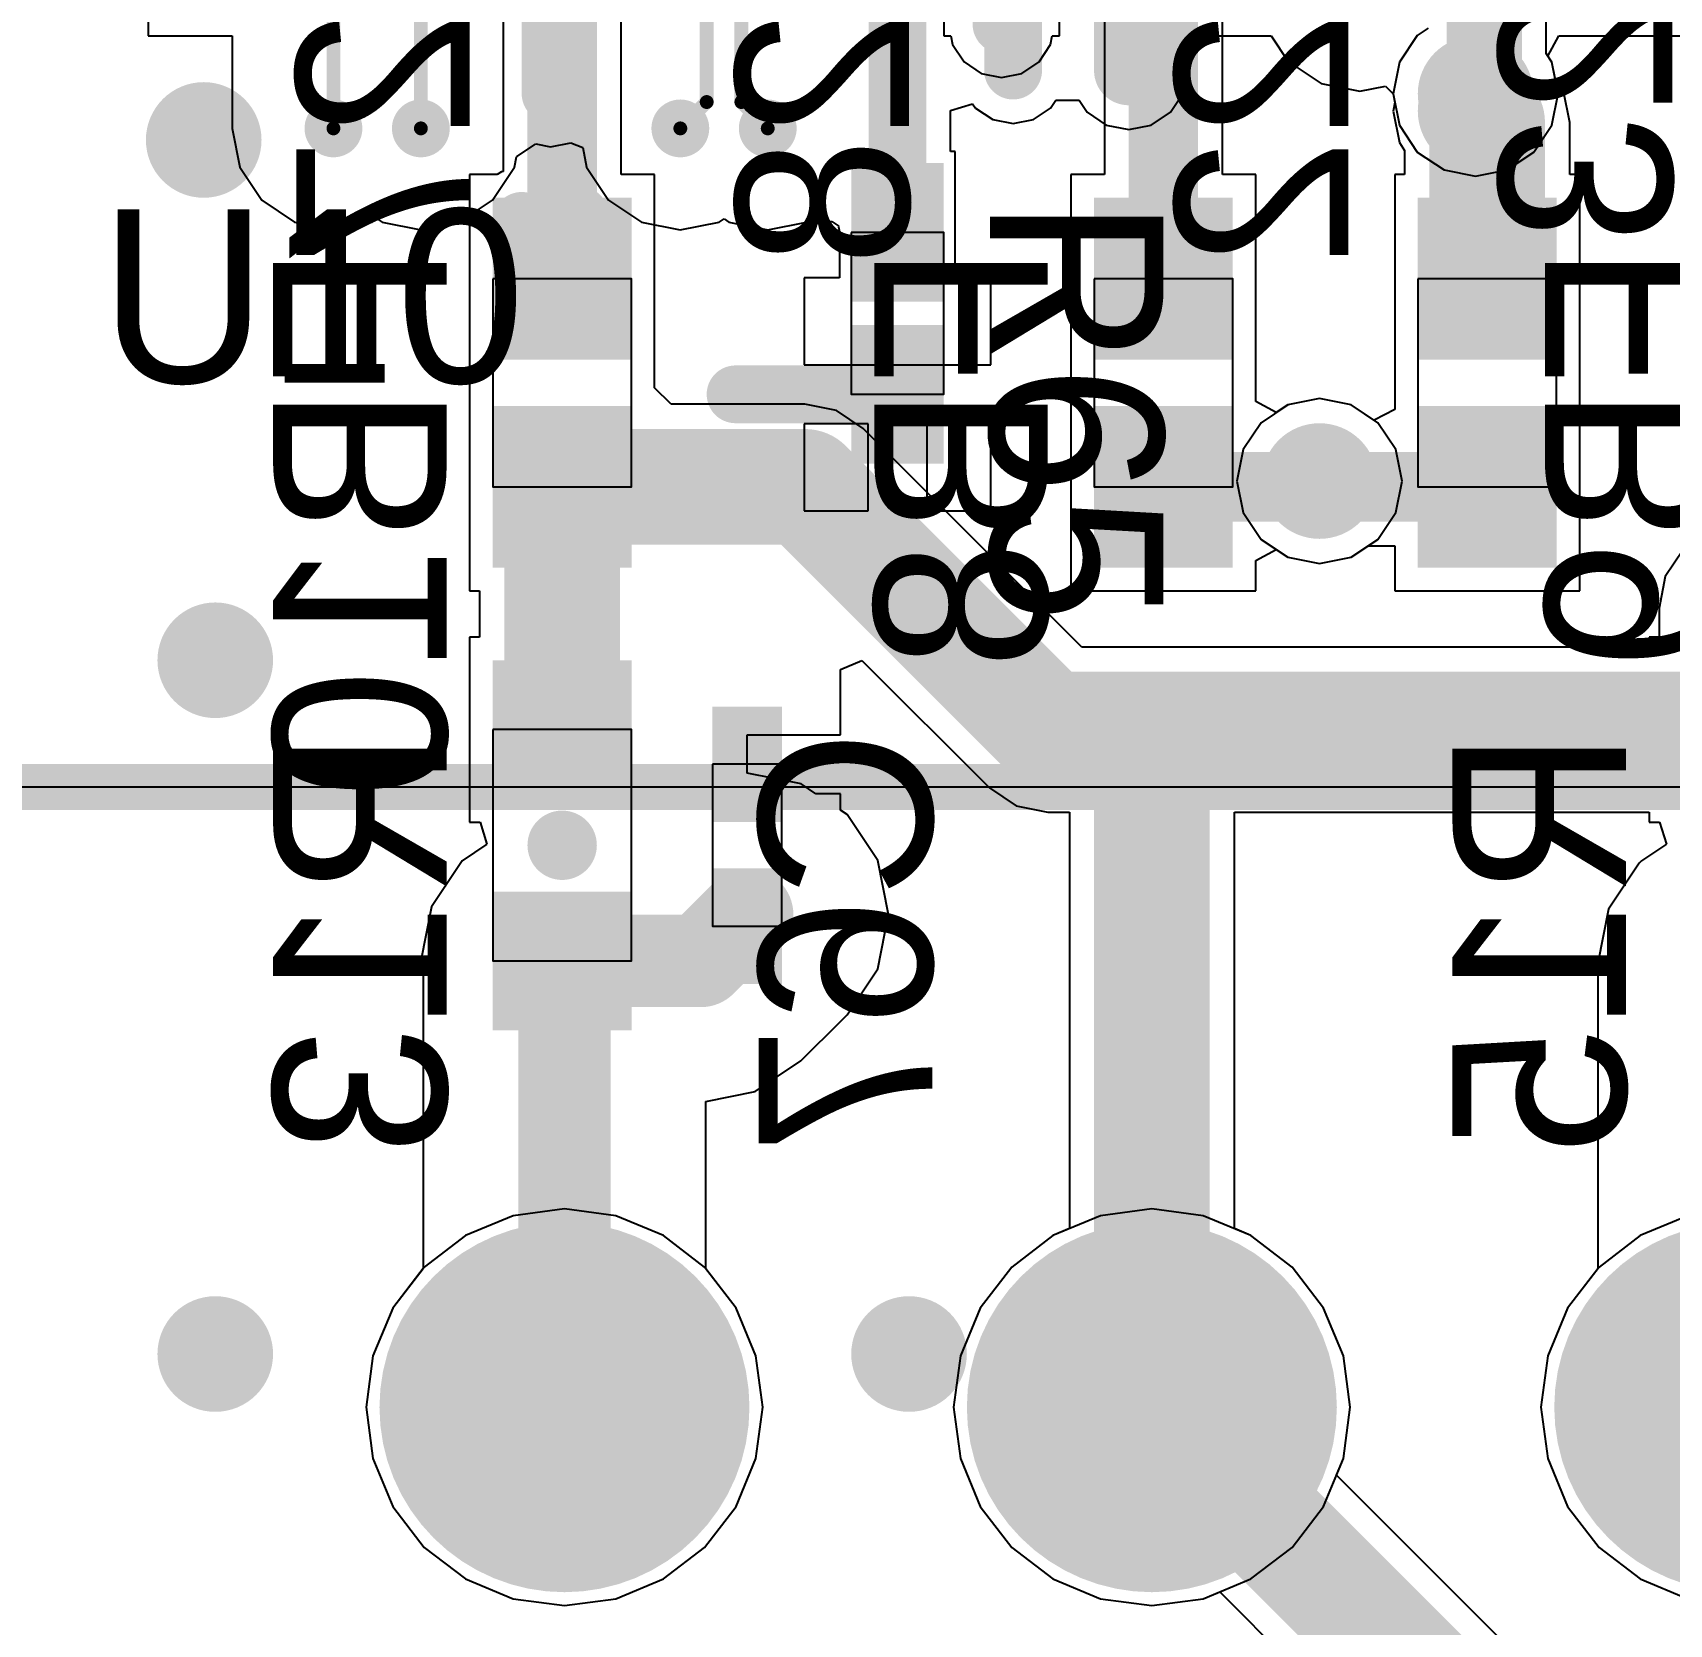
# Model space of a CAD drawing. Header units: millimetres. Extents: x 15 to 122, y 23 to 96.
# Drawn here: x 96.71 to 103.79, y 43.83 to 50.71 of the extents above; entities that cross this region are included whole.
import ezdxf

# ---------------------------------------------------------------- set-up
doc = ezdxf.new("R2010")
doc.units = ezdxf.units.MM
for name, color, linetype in [('Bottom Modules', 3, 'Continuous'), ('BottomLayer', 5, 'Continuous'), ('BottomOverlay', 54, 'Continuous'), ('BottomPaste', 16, 'Continuous'), ('TopLayer', 1, 'Continuous'), ('TopOverlay', 2, 'Continuous'), ('TopPaste', 8, 'Continuous'), ('TopSolder', 216, 'Continuous'), ('Upper Modules', 80, 'Continuous')]:
    doc.layers.add(name, color=color, linetype=linetype)
doc.styles.get("Standard").update_dxf_attribs({"font": 'ARExthalf2.shx', "width": 0.1})

msp = doc.modelspace()

# ---------------------------------------------------------------- linework, layer by layer
at = {"layer": 'Bottom Modules'}
for points in [[(98.69998801999999, 49.65002008), (98.69998801999999, 48.74999648), (99.29998682, 48.74999648), (99.29998682, 49.65002008)], [(101.30001838, 49.65000483999999), (101.30001838, 48.74998124), (101.90001718, 48.74998124), (101.90001718, 49.65000483999999)], [(102.69999526, 49.65000483999999), (102.69999526, 48.74998124), (103.29999406, 48.74998124), (103.29999406, 49.65000483999999)], [(98.70000071999999, 47.69999858), (98.70000071999999, 46.69999804), (99.29999952, 46.69999804), (99.29999952, 47.69999858)], [(99.6500039, 47.55000142), (99.6500039, 46.85000028), (99.95000329999999, 46.85000028), (99.95000329999999, 47.55000142)]]:
    msp.add_lwpolyline(points, close=True, dxfattribs=at)
at = {"layer": 'BottomLayer'}
for p, q in [((100.65000444, 51.24601384), (100.65000444, 50.69999004)), ((101.15000344, 50.69999004), (101.15000344, 51.24601384)), ((98.74510858, 51.04998934), (98.74510858, 50.11350912)), ((99.25490182, 50.10001918), (99.25490182, 51.04998934)), ((101.34510846, 51.04998934), (101.34510846, 50.10000394)), ((101.8549017, 50.10000394), (101.8549017, 51.04998934)), ((103.25490144, 50.62366557999999), (103.25490144, 51.04998934)), ((100.65000444, 50.69999004), (100.68054286, 50.69999004)), ((100.68054286, 50.69999004), (100.68806126, 50.66219737999999)), ((101.11194662, 50.66219737999999), (101.11946502, 50.69999004)), ((101.11946502, 50.69999004), (101.15000344, 50.69999004)), ((102.69766354, 50.702337), (102.62030784, 50.5865638)), ((102.7451082, 50.73403874), (102.69766354, 50.702337)), ((100.68806126, 50.66219737999999), (100.73778938, 50.58777284)), ((101.0622185, 50.58777284), (101.11194662, 50.66219737999999)), ((103.27969184, 50.5865638), (103.25490144, 50.62366557999999)), ((100.73778938, 50.58777284), (100.81221392, 50.53804471999999)), ((100.81221392, 50.53804471999999), (100.90000394, 50.52058221999999)), ((100.90000394, 50.52058221999999), (100.98779396, 50.53804471999999)), ((100.98779396, 50.53804471999999), (101.0622185, 50.58777284)), ((102.62030784, 50.5865638), (102.59314254, 50.4500007)), ((103.29390314, 50.51512375999999), (103.27969184, 50.5865638)), ((103.32968666, 50.46156786), (103.29390314, 50.51512375999999)), ((103.35685196, 50.32500476), (103.32968666, 50.46156786)), ((102.59314254, 50.4500007), (102.60060252, 50.41250014)), ((102.60060252, 50.41250014), (102.59314254, 50.37499957999999)), ((102.59314254, 50.37499957999999), (102.62030784, 50.23843648)), ((103.35685196, 50.10000394), (103.35685196, 50.32500476)), ((102.62030784, 50.23843648), (102.64313736, 50.2042684)), ((102.64313736, 50.2042684), (102.64313736, 50.10000394)), ((98.73721171999999, 50.1119394), (98.71937075999999, 50.10001918)), ((98.74510858, 50.11350912), (98.73721171999999, 50.1119394)), ((98.71937075999999, 50.10001918), (98.59998822, 50.10001918)), ((98.59998822, 50.10001918), (98.59998822, 49.9220744)), ((99.39998661999999, 50.10001918), (99.25490182, 50.10001918)), ((99.39998661999999, 49.27070918), (99.39998661999999, 50.10001918)), ((101.34510846, 50.10000394), (101.20001858, 50.10000394)), ((101.20001858, 50.10000394), (101.20001858, 49.27072188)), ((102.00001698, 50.10000394), (101.8549017, 50.10000394)), ((102.00001698, 49.27071934), (102.00001698, 50.10000394)), ((102.64313736, 50.10000394), (102.59999546, 50.10000394)), ((102.59999546, 50.10000394), (102.59999546, 49.27072188)), ((103.39999386, 50.10000394), (103.35685196, 50.10000394)), ((103.39999386, 49.27071934), (103.39999386, 50.10000394)), ((98.59998822, 49.9220744), (98.59559655999999, 49.89999672)), ((98.59559655999999, 49.89999672), (98.59998822, 49.87791903999999)), ((98.59998822, 49.87791903999999), (98.59998822, 49.27071171999999)), ((98.59998822, 49.27071171999999), (98.59998567999999, 49.27070918)), ((98.59998567999999, 49.27070918), (98.59998822, 49.27070664)), ((98.59998822, 49.27070664), (98.59998567999999, 49.20002098)), ((99.39998661999999, 49.27070664), (99.39998915999999, 49.27070918)), ((99.39998915999999, 49.27070918), (99.39998661999999, 49.27070918)), ((99.39998915999999, 49.20002098), (99.39998661999999, 49.27070664)), ((101.20001858, 49.27072188), (101.20001604, 49.27071934)), ((101.20001604, 49.27071934), (101.20001858, 49.2707168)), ((101.20001858, 49.2707168), (101.20001604, 49.20000573999999)), ((102.00001698, 49.2707168), (102.00001952, 49.27071934)), ((102.00001952, 49.27071934), (102.00001698, 49.27071934)), ((102.00001952, 49.20000573999999), (102.00001698, 49.2707168)), ((102.59999546, 49.27072188), (102.59999292, 49.27071934)), ((102.59999292, 49.27071934), (102.59999546, 49.2707168)), ((102.59999546, 49.2707168), (102.59999292, 49.20000573999999)), ((103.39999386, 49.2707168), (103.3999964, 49.27071934)), ((103.3999964, 49.27071934), (103.39999386, 49.27071934)), ((103.3999964, 49.20000573999999), (103.39999386, 49.2707168)), ((98.59998567999999, 49.20002098), (98.59998567999999, 49.20000828)), ((98.59998567999999, 49.20000828), (98.59998567999999, 49.19999558)), ((98.59998567999999, 49.19999558), (98.59998822, 49.12928452)), ((99.39998915999999, 49.20000828), (99.39998915999999, 49.20002098)), ((99.39998915999999, 49.19999558), (99.39998915999999, 49.20000828)), ((99.39998915999999, 49.17756738), (99.39998915999999, 49.19999558)), ((101.20001604, 49.20000573999999), (101.20001604, 49.19999304)), ((101.20001604, 49.19999304), (101.20001604, 49.19998034)), ((101.20001604, 49.19998034), (101.20001858, 49.12929467999999)), ((102.00001698, 49.12929467999999), (102.00001952, 49.19998034)), ((102.00001952, 49.19999304), (102.00001952, 49.20000573999999)), ((102.00001952, 49.19998034), (102.00001952, 49.19999304)), ((102.59999292, 49.20000573999999), (102.59999292, 49.19999304)), ((102.59999292, 49.19999304), (102.59999292, 49.19998034)), ((102.59999292, 49.19998034), (102.59999546, 49.12929467999999)), ((103.39999386, 49.12929467999999), (103.3999964, 49.19998034)), ((103.3999964, 49.19999304), (103.3999964, 49.20000573999999)), ((103.3999964, 49.19998034), (103.3999964, 49.19999304)), ((98.59998822, 49.12928452), (98.59998567999999, 49.12928197999999)), ((98.59998567999999, 49.12928197999999), (98.59998822, 49.12928197999999)), ((98.59998822, 49.12928197999999), (98.59998822, 48.29999738)), ((99.47070022, 49.10685377999999), (99.39998915999999, 49.17756738)), ((101.20001858, 49.12929467999999), (101.20001604, 49.12929214)), ((101.20001604, 49.12929214), (101.20001858, 49.12929214)), ((101.20001858, 49.12929214), (101.20001858, 48.29998214)), ((102.00001952, 49.12929214), (102.00001698, 49.12929467999999)), ((102.00001698, 49.1292896), (102.00001952, 49.12929214)), ((102.00001698, 49.11827362), (102.00001698, 49.1292896)), ((102.08821086, 49.07113122), (102.00001698, 49.11827362)), ((102.27499992, 49.13185754), (102.13843682, 49.10469224)), ((102.41156302, 49.10469224), (102.27499992, 49.13185754)), ((102.59999546, 49.12929467999999), (102.59999292, 49.12929214)), ((102.59999292, 49.12929214), (102.59999546, 49.12929214)), ((102.59999546, 49.12929214), (102.59999546, 49.08485738)), ((103.3999964, 49.12929214), (103.39999386, 49.12929467999999)), ((103.39999386, 49.1292896), (103.3999964, 49.12929214)), ((103.39999386, 48.29998214), (103.39999386, 49.1292896)), ((100.05000564, 49.10685377999999), (99.47070022, 49.10685377999999)), ((100.18656874, 49.07968847999999), (100.05000564, 49.10685377999999)), ((100.30234194, 49.00233278), (100.18656874, 49.07968847999999)), ((102.13843682, 49.10469224), (102.08821086, 49.07113122)), ((102.51180158, 49.03771498), (102.41156302, 49.10469224)), ((102.59999546, 49.08485738), (102.51180158, 49.03771498)), ((101.24781884, 48.05685588), (100.30234194, 49.00233278)), ((102.00001698, 48.43172686), (102.08821086, 48.47886672)), ((102.08821086, 48.47886672), (102.13843682, 48.44530824)), ((102.41156302, 48.44530824), (102.48606122, 48.49508462)), ((102.48606122, 48.49508462), (102.59999546, 48.49508462)), ((102.59999546, 48.49508462), (102.59999546, 48.29998214)), ((103.84766378, 48.47733763999999), (103.77030808, 48.36156444)), ((102.00001698, 48.29998214), (102.00001698, 48.43172686)), ((102.13843682, 48.44530824), (102.27499992, 48.41814294)), ((102.27499992, 48.41814294), (102.41156302, 48.44530824)), ((103.77030808, 48.36156444), (103.74314278, 48.22500134)), ((98.59998822, 48.29999738), (98.64314282, 48.29999738)), ((98.64314282, 48.29999738), (98.64314282, 48.22499118)), ((101.20001858, 48.29998214), (102.00001698, 48.29998214)), ((102.59999546, 48.29998214), (103.39999386, 48.29998214)), ((98.64314282, 48.22499118), (98.64314282, 48.09999778)), ((103.74314278, 48.22500134), (103.74314278, 48.09999778)), ((98.64314282, 48.09999778), (98.60000092, 48.09999778)), ((98.60000092, 48.09999778), (98.60000092, 47.29999938)), ((103.70000088, 48.05685588), (101.24781884, 48.05685588)), ((103.74314278, 48.09999778), (103.70000088, 48.09999778)), ((103.70000088, 48.09999778), (103.70000088, 48.05685588)), ((100.2040033, 47.96066862), (100.29639326, 47.99893626)), ((100.29639326, 47.99893626), (100.84766724, 47.44766228)), ((100.2040033, 47.67700142), (100.2040033, 47.96066862)), ((99.8000036, 47.51180489999999), (99.8000036, 47.67700142)), ((99.8000036, 47.67700142), (100.2040033, 47.67700142)), ((100.03413064, 47.465234), (99.8000036, 47.51180489999999)), ((100.097336, 47.42300142), (100.03413064, 47.465234)), ((100.2040033, 47.42300142), (100.097336, 47.42300142)), ((100.2040033, 47.35166805999999), (100.2040033, 47.42300142)), ((100.84766724, 47.44766228), (100.96344044, 47.37030658)), ((100.23257576, 47.33257488), (100.2040033, 47.35166805999999)), ((100.96344044, 47.37030658), (101.10000354, 47.34314128)), ((98.60000092, 47.29999938), (98.64574886, 47.29999938)), ((98.64574886, 47.29999938), (98.67477851999999, 47.20430488)), ((100.36518916, 47.13410944), (100.23257576, 47.33257488)), ((101.10000354, 47.34314128), (101.19315042, 47.34314128)), ((101.19315042, 47.34314128), (101.19315042, 45.54219492)), ((101.90686502, 45.54219238), (101.90686502, 47.34314128)), ((101.90686502, 47.34314128), (103.70000088, 47.34314128)), ((103.70000088, 47.34314128), (103.70000088, 47.29999938)), ((103.70000088, 47.29999938), (103.7457412, 47.29999938)), ((103.7457412, 47.29999938), (103.77477086, 47.20430488)), ((98.67477851999999, 47.20430488), (98.56742541999999, 47.13257274)), ((103.77477086, 47.20430488), (103.66742538, 47.13257781999999)), ((98.56742541999999, 47.13257274), (98.43481202, 46.9341073)), ((100.41175498, 46.90000018), (100.36518916, 47.13410944)), ((103.66742538, 47.13257781999999), (103.65743302, 47.12258292)), ((103.65743302, 47.12258292), (103.52481962, 46.92411748)), ((98.43481202, 46.9341073), (98.3882462, 46.69999804)), ((103.52481962, 46.92411748), (103.4782538, 46.69000822)), ((100.36518916, 46.66589346), (100.41175498, 46.90000018)), ((98.3882462, 46.69999804), (98.39825379999999, 46.64968572)), ((98.39825379999999, 46.64968572), (98.39825379999999, 45.36900756)), ((100.23257576, 46.46742548), (100.36518916, 46.66589346)), ((103.4782538, 46.69000822), (103.4782538, 45.36900756)), ((100.03257362, 46.26742334), (100.20757708, 46.4424268)), ((100.20757708, 46.4424268), (100.23257576, 46.46742548)), ((100.20757708, 46.4424268), (100.20757962, 46.44242426)), ((100.20757962, 46.44242426), (100.20757708, 46.4424268)), ((99.83410818, 46.13480994), (100.03257362, 46.26742334)), ((99.62176163999999, 46.09257228), (99.83410818, 46.13480994)), ((99.62176163999999, 45.36899486), (99.62176163999999, 46.09257228)), ((101.121337, 45.51244897999999), (100.94377576, 45.37620338)), ((101.19315042, 45.54219492), (101.121337, 45.51244897999999)), ((101.97866828, 45.51244897999999), (101.90686502, 45.54219238)), ((102.15622952, 45.37620338), (101.97866828, 45.51244897999999)), ((98.39825379999999, 45.36900756), (98.26753015999999, 45.19864468)), ((99.75247512, 45.19864468), (99.62176163999999, 45.36899486)), ((100.94377576, 45.37620338), (100.80753016, 45.19864468)), ((102.29247512, 45.19864468), (102.15622952, 45.37620338)), ((103.4782538, 45.36900756), (103.34753016, 45.19864468)), ((98.26753015999999, 45.19864468), (98.18188135999999, 44.9918709)), ((99.83812392, 44.9918709), (99.75247512, 45.19864468)), ((100.80753016, 45.19864468), (100.72188136, 44.9918709)), ((102.37812392, 44.9918709), (102.29247512, 45.19864468)), ((103.34753016, 45.19864468), (103.26188136, 44.9918709)), ((98.18188135999999, 44.9918709), (98.15266881999999, 44.7699765)), ((99.86733645999999, 44.7699765), (99.83812392, 44.9918709)), ((100.72188136, 44.9918709), (100.69266882, 44.7699765)), ((102.40733646, 44.7699765), (102.37812392, 44.9918709)), ((103.26188136, 44.9918709), (103.23266882, 44.7699765)), ((98.15266881999999, 44.7699765), (98.18188135999999, 44.54808209999999)), ((99.83812392, 44.54808209999999), (99.86733645999999, 44.7699765)), ((100.69266882, 44.7699765), (100.72188136, 44.54808209999999)), ((102.37812392, 44.54808209999999), (102.40733646, 44.7699765)), ((103.23266882, 44.7699765), (103.26188136, 44.54808209999999)), ((98.18188135999999, 44.54808209999999), (98.26753015999999, 44.34130832)), ((99.75247512, 44.34130832), (99.83812392, 44.54808209999999)), ((100.72188136, 44.54808209999999), (100.80753016, 44.34130832)), ((102.34838052, 44.47627884), (102.37812392, 44.54808209999999)), ((103.26188136, 44.54808209999999), (103.34753016, 44.34130832)), ((103.1523337, 43.67232566), (102.34838052, 44.47627884)), ((98.26753015999999, 44.34130832), (98.40377575999999, 44.16374962)), ((99.61622951999999, 44.16374962), (99.75247512, 44.34130832)), ((100.80753016, 44.34130832), (100.94377576, 44.16374962)), ((103.34753016, 44.34130832), (103.48377576, 44.16374962)), ((98.40377575999999, 44.16374962), (98.58133699999999, 44.02750401999999)), ((99.43866827999999, 44.02750401999999), (99.61622951999999, 44.16374962)), ((100.94377576, 44.16374962), (101.121337, 44.02750401999999)), ((103.48377576, 44.16374962), (103.661337, 44.02750401999999)), ((98.58133699999999, 44.02750401999999), (98.78810824, 43.94185522)), ((99.23189703999999, 43.94185522), (99.43866827999999, 44.02750401999999)), ((101.121337, 44.02750401999999), (101.32810824, 43.94185522)), ((103.661337, 44.02750401999999), (103.86810824, 43.94185522)), ((101.77189704, 43.94185522), (101.843713, 43.97160116)), ((101.843713, 43.97160116), (102.5431401, 43.27217406)), ((98.78810824, 43.94185522), (99.01000264, 43.91264268)), ((99.01000264, 43.91264268), (99.23189703999999, 43.94185522)), ((101.32810824, 43.94185522), (101.55000264, 43.91264268)), ((101.55000264, 43.91264268), (101.77189704, 43.94185522))]:
    msp.add_line(p, q, dxfattribs=at)
for points, const_width in [([(99.00000519999999, 49.92499794), (99.00000519999999, 51.04998934)], 0.2999994), ([(101.60000508, 49.65000483999999), (101.60000508, 51.04998934)], 0.2999994), ([(103.00000482, 50.50000567999999), (103.00000482, 51.04998934)], 0.2999994), ([(102.94999984, 50.37499957999999), (102.99999466, 50.32500476)], 0.499999), ([(102.99999974, 50.5000006), (103.00000482, 50.50000567999999)], 0.2999994), ([(102.99999466, 49.65000483999999), (102.99999466, 50.32500476)], 0.499999), ([(99.00000519999999, 49.89999672), (99.00000519999999, 49.92499794)], 0.2999994), ([(99.00000519999999, 49.65003786), (99.00000519999999, 49.89999672)], 0.2999994), ([(98.99998742, 49.65002008), (99.00000519999999, 49.65003786)], 0.2999994), ([(101.6, 49.59999986), (101.60000508, 49.60000494)], 0.2999994), ([(101.60000508, 49.60000494), (101.60000508, 49.65000483999999)], 0.2999994), ([(98.99998742, 48.74999648), (100.05000564, 48.74999648)], 0.499999), ([(99.00000012, 48.22499118), (99.00000012, 48.74998377999999)], 0.499999), ([(100.05000564, 48.74999648), (101.10000354, 47.69999858)], 0.499999), ([(102.24998092, 48.74998124), (102.27499992, 48.77500024)], 0.2999994), ([(102.27499992, 48.74998124), (102.27499992, 48.77500024)], 0.2999994), ([(98.99998742, 48.74999648), (99.00000012, 48.74998377999999)], 0.1999996), ([(101.60001778, 48.74998124), (102.24998092, 48.74998124)], 0.2999994), ([(102.27499992, 48.74998124), (102.99999466, 48.74998124)], 0.2999994), ([(99.00000012, 47.69999858), (99.00000012, 48.22499118)], 0.499999), ([(101.10000354, 47.69999858), (101.55000772, 47.69999858)], 0.499999), ([(101.55000772, 44.76997904), (101.55000772, 47.69999858)], 0.499999), ([(101.55000772, 47.69999858), (104.10000008, 47.69999858)], 0.499999), ([(99.59999891999999, 46.69999804), (99.77500237999999, 46.8750015)], 0.3999992), ([(99.77500237999999, 46.8750015), (99.80000106, 46.90000018)], 0.3999992), ([(99.00000012, 46.69999804), (99.59999891999999, 46.69999804)], 0.3999992), ([(99.00000012, 46.69999804), (99.01000771999999, 46.68999044)], 0.3999992), ([(99.01000771999999, 44.76997904), (99.01000771999999, 46.68999044)], 0.3999992), ([(101.55000772, 44.76997904), (102.8999974, 43.41998936)], 0.499999)]:
    msp.add_lwpolyline(points, dxfattribs=dict(at, const_width=const_width))
for points, const_width in [([(100.8375047, 50.74998739999999, 1), (100.96250318, 50.74998739999999, 1)], 0.12499848), ([(102.82500136, 50.4500007, 1), (103.07499832, 50.4500007, 1)], 0.2499995), ([(102.82500136, 50.37499957999999, 1), (103.07499832, 50.37499957999999, 1)], 0.2499995), ([(102.92500116, 50.5000006, 1), (103.07499832, 50.5000006, 1)], 0.1499997), ([(102.92500624, 50.50000567999999, 1), (103.0750034, 50.50000567999999, 1)], 0.1499997), ([(102.92500624, 50.50000567999999, 1), (103.0750034, 50.50000567999999, 1)], 0.1499997), ([(102.87499618, 50.32500476, 1), (103.12499314, 50.32500476, 1)], 0.2499995), ([(102.87499618, 50.32500476, 1), (103.12499314, 50.32500476, 1)], 0.2499995), ([(98.92500661999999, 49.92499794, 1), (99.07500377999999, 49.92499794, 1)], 0.1499997), ([(98.92500661999999, 49.92499794, 1), (99.07500377999999, 49.92499794, 1)], 0.1499997), ([(98.92500661999999, 49.89999672, 1), (99.07500377999999, 49.89999672, 1)], 0.1499997), ([(98.92500661999999, 49.89999672, 1), (99.07500377999999, 49.89999672, 1)], 0.1499997), ([(99.012502, 49.92499794, 1), (99.13750048, 49.92499794, 1)], 0.12499848), ([(98.7625025, 49.89999672, 1), (98.88750098, 49.89999672, 1)], 0.12499848), ([(102.87499618, 49.65000483999999, 1), (103.12499314, 49.65000483999999, 1)], 0.2499995), ([(98.92498884, 49.65002008, 1), (99.074986, 49.65002008, 1)], 0.1499997), ([(98.92500661999999, 49.65003786, 1), (99.07500377999999, 49.65003786, 1)], 0.1499997), ([(98.92500661999999, 49.65003786, 1), (99.07500377999999, 49.65003786, 1)], 0.1499997), ([(101.52500142, 49.59999986, 1), (101.67499858, 49.59999986, 1)], 0.1499997), ([(101.5250065, 49.65000483999999, 1), (101.67500366, 49.65000483999999, 1)], 0.1499997), ([(101.5250065, 49.65000483999999, 1), (101.67500366, 49.65000483999999, 1)], 0.1499997), ([(101.5250065, 49.60000494, 1), (101.67500366, 49.60000494, 1)], 0.1499997), ([(101.5250065, 49.60000494, 1), (101.67500366, 49.60000494, 1)], 0.1499997), ([(98.87498894, 48.74999648, 1), (99.1249859, 48.74999648, 1)], 0.2499995), ([(98.87500164, 48.74998377999999, 1), (99.1249986, 48.74998377999999, 1)], 0.2499995), ([(99.92500715999999, 48.74999648, 1), (100.17500412, 48.74999648, 1)], 0.2499995), ([(99.92500715999999, 48.74999648, 1), (100.17500412, 48.74999648, 1)], 0.2499995), ([(102.15000144, 48.77500024, 1), (102.3999984, 48.77500024, 1)], 0.2499995), ([(102.20000134, 48.77500024, 1), (102.3499985, 48.77500024, 1)], 0.1499997), ([(102.20000134, 48.77500024, 1), (102.3499985, 48.77500024, 1)], 0.1499997), ([(98.94998752, 48.74999648, 1), (99.04998732, 48.74999648, 1)], 0.0999998), ([(98.95000021999999, 48.74998377999999, 1), (99.05000002, 48.74998377999999, 1)], 0.0999998), ([(101.5250192, 48.74998124, 1), (101.67501636, 48.74998124, 1)], 0.1499997), ([(102.17498234, 48.74998124, 1), (102.3249795, 48.74998124, 1)], 0.1499997), ([(102.17498234, 48.74998124, 1), (102.3249795, 48.74998124, 1)], 0.1499997), ([(102.20000134, 48.74998124, 1), (102.3499985, 48.74998124, 1)], 0.1499997), ([(102.20000134, 48.74998124, 1), (102.3499985, 48.74998124, 1)], 0.1499997), ([(102.92499608, 48.74998124, 1), (103.07499324, 48.74998124, 1)], 0.1499997), ([(98.87500164, 48.22499118, 1), (99.1249986, 48.22499118, 1)], 0.2499995), ([(98.87500164, 48.22499118, 1), (99.1249986, 48.22499118, 1)], 0.2499995), ([(98.93750087999999, 48.22499118, 1), (99.06249935999999, 48.22499118, 1)], 0.12499848), ([(97.37497162, 47.99998528, 1), (97.62496858, 47.99998528, 1)], 0.2499995), ([(98.87500164, 47.69999858, 1), (99.1249986, 47.69999858, 1)], 0.2499995), ([(100.97500506, 47.69999858, 1), (101.22500202, 47.69999858, 1)], 0.2499995), ([(100.97500506, 47.69999858, 1), (101.22500202, 47.69999858, 1)], 0.2499995), ([(101.42500924, 47.69999858, 1), (101.6750062, 47.69999858, 1)], 0.2499995), ([(101.42500924, 47.69999858, 1), (101.6750062, 47.69999858, 1)], 0.2499995), ([(101.42500924, 47.69999858, 1), (101.6750062, 47.69999858, 1)], 0.2499995), ([(99.73749928, 47.67498973999999, 1), (99.86249776, 47.67498973999999, 1)], 0.12499848), ([(99.73749928, 47.42499024, 1), (99.86249776, 47.42499024, 1)], 0.12499848), ([(99.67500258, 46.8750015, 1), (99.87500218, 46.8750015, 1)], 0.1999996), ([(99.67500258, 46.8750015, 1), (99.87500218, 46.8750015, 1)], 0.1999996), ([(99.70000126, 46.90000018, 1), (99.90000085999999, 46.90000018, 1)], 0.1999996), ([(98.90000031999999, 46.69999804, 1), (99.09999991999999, 46.69999804, 1)], 0.1999996), ([(98.90000031999999, 46.69999804, 1), (99.09999991999999, 46.69999804, 1)], 0.1999996), ([(98.91000792, 46.68999044, 1), (99.11000752, 46.68999044, 1)], 0.1999996), ([(98.91000792, 46.68999044, 1), (99.11000752, 46.68999044, 1)], 0.1999996), ([(99.49999912, 46.69999804, 1), (99.69999872, 46.69999804, 1)], 0.1999996), ([(99.49999912, 46.69999804, 1), (99.69999872, 46.69999804, 1)], 0.1999996), ([(98.63500465999999, 44.7699765, 1), (99.38500062, 44.7699765, 1)], 0.7499985), ([(101.17500466, 44.7699765, 1), (101.92500062, 44.7699765, 1)], 0.7499985), ([(103.71500466, 44.7699765, 1), (104.46500062, 44.7699765, 1)], 0.7499985), ([(97.37497162, 44.9999862, 1), (97.62496858, 44.9999862, 1)], 0.2499995), ([(100.3749707, 44.9999862, 1), (100.62496766, 44.9999862, 1)], 0.2499995), ([(101.42500924, 44.76997904, 1), (101.6750062, 44.76997904, 1)], 0.2499995), ([(101.42500924, 44.76997904, 1), (101.6750062, 44.76997904, 1)], 0.2499995), ([(98.91000792, 44.76997904, 1), (99.11000752, 44.76997904, 1)], 0.1999996)]:
    msp.add_lwpolyline(points, format="xyb", close=True, dxfattribs=dict(at, const_width=const_width))
for points in [[(98.69998801999999, 49.30002078), (99.29998682, 49.30002078), (98.69998801999999, 50.00001938), (99.29998682, 50.00001938)], [(101.90001718, 50.00000413999999), (101.30001838, 50.00000413999999), (101.90001718, 49.30000554), (101.30001838, 49.30000554)], [(103.29999406, 50.00000413999999), (102.69999526, 50.00000413999999), (103.29999406, 49.30000554), (102.69999526, 49.30000554)], [(98.69998801999999, 48.39999718), (99.29998682, 48.39999718), (98.69998801999999, 49.09999578), (99.29998682, 49.09999578)], [(101.90001718, 49.09998054), (101.30001838, 49.09998054), (101.90001718, 48.39998194), (101.30001838, 48.39998194)], [(103.29999406, 49.09998054), (102.69999526, 49.09998054), (103.29999406, 48.39998194), (102.69999526, 48.39998194)], [(99.29999952, 47.99999798), (98.70000071999999, 47.99999798), (99.29999952, 47.39999917999999), (98.70000071999999, 47.39999917999999)], [(99.6500039, 47.30000192), (99.95000329999999, 47.30000192), (99.6500039, 47.80000092), (99.95000329999999, 47.80000092)], [(99.6500039, 46.60000077999999), (99.95000329999999, 46.60000077999999), (99.6500039, 47.09999978), (99.95000329999999, 47.09999978)], [(99.29999952, 46.99999743999999), (98.70000071999999, 46.99999743999999), (99.29999952, 46.39999864), (98.70000071999999, 46.39999864)]]:
    msp.add_solid(points, dxfattribs=at)
at = {"layer": 'BottomOverlay'}
for points, const_width in [([(99.05000002, 47.19999958, 1), (98.95000021999999, 47.19999958, 1)], 0.1999996), ([(98.90000031999999, 47.19999958, 1), (99.00000012, 47.19999958, 1)], 0.0999998), ([(99.00000012, 47.19999958, 1), (99.09999991999999, 47.19999958, 1)], 0.0999998)]:
    msp.add_lwpolyline(points, format="xyb", close=True, dxfattribs=dict(at, const_width=const_width))
at = {"layer": 'BottomPaste'}
for points in [[(98.69998801999999, 49.30002078), (99.29998682, 49.30002078), (98.69998801999999, 50.00001938), (99.29998682, 50.00001938)], [(98.69998801999999, 49.30002078), (99.29998682, 49.30002078), (98.69998801999999, 50.00001938), (99.29998682, 50.00001938)], [(101.90001718, 50.00000413999999), (101.30001838, 50.00000413999999), (101.90001718, 49.30000554), (101.30001838, 49.30000554)], [(101.90001718, 50.00000413999999), (101.30001838, 50.00000413999999), (101.90001718, 49.30000554), (101.30001838, 49.30000554)], [(103.29999406, 50.00000413999999), (102.69999526, 50.00000413999999), (103.29999406, 49.30000554), (102.69999526, 49.30000554)], [(103.29999406, 50.00000413999999), (102.69999526, 50.00000413999999), (103.29999406, 49.30000554), (102.69999526, 49.30000554)], [(98.69998801999999, 48.39999718), (99.29998682, 48.39999718), (98.69998801999999, 49.09999578), (99.29998682, 49.09999578)], [(98.69998801999999, 48.39999718), (99.29998682, 48.39999718), (98.69998801999999, 49.09999578), (99.29998682, 49.09999578)], [(101.90001718, 49.09998054), (101.30001838, 49.09998054), (101.90001718, 48.39998194), (101.30001838, 48.39998194)], [(101.90001718, 49.09998054), (101.30001838, 49.09998054), (101.90001718, 48.39998194), (101.30001838, 48.39998194)], [(103.29999406, 49.09998054), (102.69999526, 49.09998054), (103.29999406, 48.39998194), (102.69999526, 48.39998194)], [(103.29999406, 49.09998054), (102.69999526, 49.09998054), (103.29999406, 48.39998194), (102.69999526, 48.39998194)], [(99.29999952, 47.99999798), (98.70000071999999, 47.99999798), (99.29999952, 47.39999917999999), (98.70000071999999, 47.39999917999999)], [(99.29999952, 47.99999798), (98.70000071999999, 47.99999798), (99.29999952, 47.39999917999999), (98.70000071999999, 47.39999917999999)], [(99.6500039, 47.30000192), (99.95000329999999, 47.30000192), (99.6500039, 47.80000092), (99.95000329999999, 47.80000092)], [(99.6500039, 47.30000192), (99.95000329999999, 47.30000192), (99.6500039, 47.80000092), (99.95000329999999, 47.80000092)], [(99.6500039, 46.60000077999999), (99.95000329999999, 46.60000077999999), (99.6500039, 47.09999978), (99.95000329999999, 47.09999978)], [(99.6500039, 46.60000077999999), (99.95000329999999, 46.60000077999999), (99.6500039, 47.09999978), (99.95000329999999, 47.09999978)], [(99.29999952, 46.99999743999999), (98.70000071999999, 46.99999743999999), (99.29999952, 46.39999864), (98.70000071999999, 46.39999864)], [(99.29999952, 46.99999743999999), (98.70000071999999, 46.99999743999999), (99.29999952, 46.39999864), (98.70000071999999, 46.39999864)]]:
    msp.add_solid(points, dxfattribs=at)
at = {"layer": 'TopLayer'}
for p, q in [((97.2100037, 51.50000113999999), (97.2100037, 50.7000002)), ((97.2100037, 50.7000002), (97.57257854, 50.7000002)), ((97.57257854, 50.7000002), (97.57257854, 50.30000099999999)), ((101.70488168, 50.55001574), (101.70488168, 50.69999765999999)), ((101.70488168, 50.69999765999999), (101.71000486, 50.69999765999999)), ((101.71000486, 50.69999765999999), (101.71000486, 50.7000002)), ((101.71000486, 50.7000002), (102.0658741, 50.7000002)), ((102.0658741, 50.7000002), (102.1396103, 50.58964482)), ((103.26282624, 50.61180632), (103.3099661, 50.7000002)), ((103.3099661, 50.7000002), (103.68999836, 50.7000002)), ((103.68999836, 50.69999765999999), (103.68999582, 50.69999765999999)), ((103.68999582, 50.69999765999999), (103.6900009, 50.69999512)), ((103.68999836, 50.7000002), (103.68999836, 50.69999765999999)), ((103.6900009, 50.69999512), (103.71000848, 50.69999512)), ((103.71000848, 50.69999512), (103.71000848, 50.7000002)), ((103.71000848, 50.7000002), (104.19000244, 50.7000002)), ((103.27969184, 50.5865638), (103.26282624, 50.61180632)), ((101.68547862, 50.45247212), (101.70488168, 50.55001574)), ((102.1396103, 50.58964482), (102.28201032, 50.49449642)), ((103.30685714, 50.4500007), (103.27969184, 50.5865638)), ((102.28201032, 50.49449642), (102.44998306, 50.46108526)), ((102.44998306, 50.46108526), (102.5601454, 50.48299784)), ((102.5601454, 50.48299784), (102.59314254, 50.44999816)), ((100.67939224, 50.3777631), (100.77508674, 50.40679275999999)), ((100.77508674, 50.40679275999999), (100.78778674, 50.38778594)), ((100.78778674, 50.38778594), (100.86221128, 50.33805782)), ((101.03779132, 50.33805782), (101.11221586, 50.38778594)), ((101.11221586, 50.38778594), (101.11222602, 50.3877961)), ((101.11222602, 50.3877961), (101.1349641, 50.42182956)), ((101.1349641, 50.42182956), (101.23496644, 50.42182956)), ((101.23496644, 50.42182956), (101.26974666, 50.36977734)), ((101.63022346, 50.36977734), (101.68547862, 50.45247212)), ((102.59314254, 50.44999816), (102.62030784, 50.3134376)), ((103.27969184, 50.3134376), (103.30685714, 50.4500007)), ((100.67939224, 50.20000881999999), (100.67939224, 50.3777631)), ((100.86221128, 50.33805782), (100.9500013, 50.32059532)), ((100.9500013, 50.32059532), (101.03779132, 50.33805782)), ((101.26974666, 50.36977734), (101.35244144, 50.31452218)), ((101.54752868, 50.31452218), (101.63022346, 50.36977734)), ((97.57257854, 50.30000099999999), (97.6059516, 50.13222383999999)), ((101.35244144, 50.31452218), (101.44998506, 50.29511912)), ((101.44998506, 50.29511912), (101.54752868, 50.31452218)), ((102.62030784, 50.3134376), (102.69766354, 50.1976644)), ((103.20233614, 50.1976644), (103.27969184, 50.3134376)), ((98.79405691999999, 50.13222383999999), (98.80310693999999, 50.17771777999999)), ((98.80310693999999, 50.17771777999999), (98.88625384, 50.23327519999999)), ((98.88625384, 50.23327519999999), (98.95000021999999, 50.22059552)), ((98.95000021999999, 50.22059552), (99.0377877, 50.23805802)), ((99.0377877, 50.23805802), (99.08912618, 50.21679314)), ((99.08912618, 50.21679314), (99.10594859999999, 50.13222383999999)), ((100.7000018, 50.20000881999999), (100.67939224, 50.20000881999999)), ((100.7000018, 49.65398502), (100.7000018, 50.20000881999999)), ((102.69766354, 50.1976644), (102.81343674, 50.1203087)), ((103.08656294, 50.1203087), (103.20233614, 50.1976644)), ((97.6059516, 50.13222383999999), (97.70099078, 49.98998891999999)), ((98.69901773999999, 49.98998891999999), (98.79405691999999, 50.13222383999999)), ((99.10594859999999, 50.13222383999999), (99.20098777999999, 49.98998891999999)), ((102.81343674, 50.1203087), (102.94999984, 50.0931434)), ((102.94999984, 50.0931434), (103.08656294, 50.1203087)), ((97.70099078, 49.98998891999999), (97.84322569999999, 49.89494973999999)), ((98.55678282, 49.89494973999999), (98.69901773999999, 49.98998891999999)), ((99.20098777999999, 49.98998891999999), (99.3432227, 49.89494973999999)), ((97.84322569999999, 49.89494973999999), (98.01100285999999, 49.86157668)), ((98.01100285999999, 49.86157668), (98.17878001999999, 49.89494973999999)), ((98.17878001999999, 49.89494973999999), (98.20000426, 49.90913055999999)), ((98.20000426, 49.90913055999999), (98.2212285, 49.89494973999999)), ((98.2212285, 49.89494973999999), (98.38900566, 49.86157668)), ((98.38900566, 49.86157668), (98.55678282, 49.89494973999999)), ((99.3432227, 49.89494973999999), (99.51099986, 49.86157668)), ((99.51099986, 49.86157668), (99.67877702, 49.89494973999999)), ((99.67877702, 49.89494973999999), (99.70000126, 49.90913055999999)), ((99.70000126, 49.90913055999999), (99.72122549999999, 49.89494973999999)), ((99.72122549999999, 49.89494973999999), (99.88900265999999, 49.86157922)), ((99.88900265999999, 49.86157922), (100.05677982, 49.89494973999999)), ((100.05677982, 49.89494973999999), (100.06007928, 49.89715446)), ((100.06007928, 49.89715446), (100.1655477, 49.89715192)), ((100.1655477, 49.89715192), (100.19595912, 49.87683191999999)), ((100.19595912, 49.87683191999999), (100.1955959, 49.87500058)), ((100.1955959, 49.87500058), (100.2000028, 49.8528467)), ((100.2000028, 49.8528467), (100.2000028, 49.65398502)), ((100.2000028, 49.65398502), (100.0460026, 49.65398502)), ((100.0460026, 49.65398502), (100.0460026, 49.27698552)), ((100.854002, 49.65398502), (100.7000018, 49.65398502)), ((100.854002, 49.27698552), (100.854002, 49.65398502)), ((100.0460026, 49.27698552), (100.854002, 49.27698552)), ((102.27499992, 49.13185754), (102.13843682, 49.10469224)), ((102.41156302, 49.10469224), (102.27499992, 49.13185754)), ((102.13843682, 49.10469224), (102.02266362, 49.02733654)), ((102.52733622, 49.02733654), (102.41156302, 49.10469224)), ((100.3230023, 49.02298552), (100.0460026, 49.02298552)), ((100.0460026, 49.02298552), (100.0460026, 48.64598602)), ((100.3230023, 48.64598602), (100.3230023, 49.02298552)), ((100.854002, 49.02298552), (100.5770023, 49.02298552)), ((100.5770023, 49.02298552), (100.5770023, 48.64598602)), ((100.854002, 48.64598602), (100.854002, 49.02298552)), ((102.02266362, 49.02733654), (101.94530792, 48.91156334)), ((102.60469192, 48.91156334), (102.52733622, 49.02733654)), ((101.94530792, 48.91156334), (101.91814262, 48.77500024)), ((102.63185722, 48.77500024), (102.60469192, 48.91156334)), ((101.91814262, 48.77500024), (101.94530792, 48.63843714)), ((102.60469192, 48.63843714), (102.63185722, 48.77500024)), ((100.0460026, 48.64598602), (100.3230023, 48.64598602)), ((100.5770023, 48.64598602), (100.854002, 48.64598602)), ((101.94530792, 48.63843714), (102.02266362, 48.52266393999999)), ((102.52733622, 48.52266393999999), (102.60469192, 48.63843714)), ((102.02266362, 48.52266393999999), (102.13843682, 48.44530824)), ((102.41156302, 48.44530824), (102.52733622, 48.52266393999999)), ((102.13843682, 48.44530824), (102.27499992, 48.41814294)), ((102.27499992, 48.41814294), (102.41156302, 48.44530824)), ((98.78810824, 45.59809778), (98.58133699999999, 45.51244897999999)), ((99.01000264, 45.62731032), (98.78810824, 45.59809778)), ((99.23189703999999, 45.59809778), (99.01000264, 45.62731032)), ((99.43866827999999, 45.51244897999999), (99.23189703999999, 45.59809778)), ((101.32810824, 45.59809778), (101.121337, 45.51244897999999)), ((101.55000264, 45.62731032), (101.32810824, 45.59809778)), ((101.77189704, 45.59809778), (101.55000264, 45.62731032)), ((101.97866828, 45.51244897999999), (101.77189704, 45.59809778)), ((103.86810824, 45.59809778), (103.661337, 45.51244897999999)), ((98.58133699999999, 45.51244897999999), (98.40377575999999, 45.37620338)), ((99.61622951999999, 45.37620338), (99.43866827999999, 45.51244897999999)), ((101.121337, 45.51244897999999), (100.94377576, 45.37620338)), ((102.15622952, 45.37620338), (101.97866828, 45.51244897999999)), ((103.661337, 45.51244897999999), (103.48377576, 45.37620338)), ((98.40377575999999, 45.37620338), (98.26753015999999, 45.19864468)), ((99.75247512, 45.19864468), (99.61622951999999, 45.37620338)), ((100.94377576, 45.37620338), (100.80753016, 45.19864468)), ((102.29247512, 45.19864468), (102.15622952, 45.37620338)), ((103.48377576, 45.37620338), (103.34753016, 45.19864468)), ((98.26753015999999, 45.19864468), (98.18188135999999, 44.9918709)), ((99.83812392, 44.9918709), (99.75247512, 45.19864468)), ((100.80753016, 45.19864468), (100.72188136, 44.9918709)), ((102.37812392, 44.9918709), (102.29247512, 45.19864468)), ((103.34753016, 45.19864468), (103.26188136, 44.9918709)), ((98.18188135999999, 44.9918709), (98.15266881999999, 44.7699765)), ((99.86733645999999, 44.7699765), (99.83812392, 44.9918709)), ((100.72188136, 44.9918709), (100.69266882, 44.7699765)), ((102.40733646, 44.7699765), (102.37812392, 44.9918709)), ((103.26188136, 44.9918709), (103.23266882, 44.7699765)), ((98.15266881999999, 44.7699765), (98.18188135999999, 44.54808209999999)), ((99.83812392, 44.54808209999999), (99.86733645999999, 44.7699765)), ((100.69266882, 44.7699765), (100.72188136, 44.54808209999999)), ((102.37812392, 44.54808209999999), (102.40733646, 44.7699765)), ((103.23266882, 44.7699765), (103.26188136, 44.54808209999999)), ((98.18188135999999, 44.54808209999999), (98.26753015999999, 44.34130832)), ((99.75247512, 44.34130832), (99.83812392, 44.54808209999999)), ((100.72188136, 44.54808209999999), (100.80753016, 44.34130832)), ((102.29247512, 44.34130832), (102.37812392, 44.54808209999999)), ((103.26188136, 44.54808209999999), (103.34753016, 44.34130832)), ((98.26753015999999, 44.34130832), (98.40377575999999, 44.16374962)), ((99.61622951999999, 44.16374962), (99.75247512, 44.34130832)), ((100.80753016, 44.34130832), (100.94377576, 44.16374962)), ((102.15622952, 44.16374962), (102.29247512, 44.34130832)), ((103.34753016, 44.34130832), (103.48377576, 44.16374962)), ((98.40377575999999, 44.16374962), (98.58133699999999, 44.02750401999999)), ((99.43866827999999, 44.02750401999999), (99.61622951999999, 44.16374962)), ((100.94377576, 44.16374962), (101.121337, 44.02750401999999)), ((101.97866828, 44.02750401999999), (102.15622952, 44.16374962)), ((103.48377576, 44.16374962), (103.661337, 44.02750401999999)), ((98.58133699999999, 44.02750401999999), (98.78810824, 43.94185522)), ((99.23189703999999, 43.94185522), (99.43866827999999, 44.02750401999999)), ((101.121337, 44.02750401999999), (101.32810824, 43.94185522)), ((101.77189704, 43.94185522), (101.97866828, 44.02750401999999)), ((103.661337, 44.02750401999999), (103.86810824, 43.94185522)), ((98.78810824, 43.94185522), (99.01000264, 43.91264268)), ((99.01000264, 43.91264268), (99.23189703999999, 43.94185522)), ((101.32810824, 43.94185522), (101.55000264, 43.91264268)), ((101.55000264, 43.91264268), (101.77189704, 43.94185522))]:
    msp.add_line(p, q, dxfattribs=at)
for points, const_width in [([(98.95001545999999, 50.45001594), (98.95001545999999, 51.20002205999999)], 0.2499995), ([(100.44998706, 49.89998655999999), (100.44998706, 51.20002205999999)], 0.2499995), ([(100.95001146, 50.55001066), (100.95001146, 51.20002205999999)], 0.2499995), ([(101.44998506, 50.55001574), (101.44998506, 51.20002205999999)], 0.2999994), ([(102.95000746, 50.44999308), (102.95000746, 51.20002205999999)], 0.2499995), ([(98.01100285999999, 50.30000099999999), (98.01100285999999, 50.88899652)], 0.05999988), ([(98.38900566, 50.30000099999999), (98.38900566, 50.88900414)], 0.05999988), ([(99.62500014, 50.41400127999999), (99.62500014, 50.77500131999999)], 0.05999988), ([(99.77499983999999, 50.41400382), (99.77499983999999, 50.77499878)], 0.05999988), ([(100.9500013, 50.5500005), (100.95001146, 50.55001066)], 0.2499995), ([(98.95000021999999, 50.4500007), (98.95001545999999, 50.45001594)], 0.2499995), ([(102.95000746, 50.44999308), (102.99999974, 50.40000079999999)], 0.2499995), ([(99.51099986, 50.30000099999999), (99.62500014, 50.41400127999999)], 0.05999988), ([(99.77499983999999, 50.41400382), (99.88900265999999, 50.30000099999999)], 0.05999988), ([(100.42500108, 49.87500058), (100.42500616, 49.87500566)], 0.2499995), ([(100.42500616, 49.87500566), (100.44998706, 49.89998655999999)], 0.2499995), ([(99.75000116, 49.15000076), (99.80000106, 49.15000076)], 0.2499995), ([(99.75000116, 49.15000076), (99.75001639999999, 49.14998551999999)], 0.2499995), ([(99.75001639999999, 49.14998551999999), (100.4500023, 49.14998551999999)], 0.2499995)]:
    msp.add_lwpolyline(points, dxfattribs=dict(at, const_width=const_width))
for points, const_width in [([(100.88750206, 50.5500005, 1), (101.01250054, 50.5500005, 1)], 0.12499848), ([(100.88750206, 50.5500005, 1), (101.01250054, 50.5500005, 1)], 0.12499848), ([(100.88751222, 50.55001066, 1), (101.0125107, 50.55001066, 1)], 0.12499848), ([(100.88751222, 50.55001066, 1), (101.0125107, 50.55001066, 1)], 0.12499848), ([(101.37498648, 50.55001574, 1), (101.52498364, 50.55001574, 1)], 0.1499997), ([(101.38748582, 50.55001574, 1), (101.5124843, 50.55001574, 1)], 0.12499848), ([(102.82500136, 50.4500007, 1), (103.07499832, 50.4500007, 1)], 0.2499995), ([(98.88750098, 50.4500007, 1), (99.01249946, 50.4500007, 1)], 0.12499848), ([(98.88750098, 50.4500007, 1), (99.01249946, 50.4500007, 1)], 0.12499848), ([(98.88751622, 50.45001594, 1), (99.0125147, 50.45001594, 1)], 0.12499848), ([(98.88751622, 50.45001594, 1), (99.0125147, 50.45001594, 1)], 0.12499848), ([(102.88750822, 50.44999308, 1), (103.0125067, 50.44999308, 1)], 0.12499848), ([(102.88750822, 50.44999308, 1), (103.0125067, 50.44999308, 1)], 0.12499848), ([(102.9375005, 50.40000079999999, 1), (103.06249898, 50.40000079999999, 1)], 0.12499848), ([(97.94850362, 50.30000099999999, 1), (98.0735021, 50.30000099999999, 1)], 0.12499848), ([(98.32650642, 50.30000099999999, 1), (98.45150489999999, 50.30000099999999, 1)], 0.12499848), ([(99.44850061999999, 50.30000099999999, 1), (99.57349909999999, 50.30000099999999, 1)], 0.12499848), ([(99.61000143999999, 50.41400127999999, 1), (99.63999883999999, 50.41400127999999, 1)], 0.02999994), ([(99.61000143999999, 50.41400127999999, 1), (99.63999883999999, 50.41400127999999, 1)], 0.02999994), ([(99.76000114, 50.41400382, 1), (99.78999854, 50.41400382, 1)], 0.02999994), ([(99.76000114, 50.41400382, 1), (99.78999854, 50.41400382, 1)], 0.02999994), ([(99.82650342, 50.30000099999999, 1), (99.9515019, 50.30000099999999, 1)], 0.12499848), ([(97.99600416, 50.30000099999999, 1), (98.02600156, 50.30000099999999, 1)], 0.02999994), ([(98.37400695999999, 50.30000099999999, 1), (98.40400435999999, 50.30000099999999, 1)], 0.02999994), ([(99.49600115999999, 50.30000099999999, 1), (99.52599855999999, 50.30000099999999, 1)], 0.02999994), ([(99.87400396, 50.30000099999999, 1), (99.90400136, 50.30000099999999, 1)], 0.02999994), ([(100.36250184, 49.87500058, 1), (100.48750032, 49.87500058, 1)], 0.12499848), ([(100.36250692, 49.87500566, 1), (100.4875054, 49.87500566, 1)], 0.12499848), ([(100.36250692, 49.87500566, 1), (100.4875054, 49.87500566, 1)], 0.12499848), ([(100.38748782, 49.89998655999999, 1), (100.5124863, 49.89998655999999, 1)], 0.12499848), ([(100.38748782, 49.89998655999999, 1), (100.5124863, 49.89998655999999, 1)], 0.12499848), ([(99.68750191999999, 49.15000076, 1), (99.81250039999999, 49.15000076, 1)], 0.12499848), ([(99.68750191999999, 49.15000076, 1), (99.81250039999999, 49.15000076, 1)], 0.12499848), ([(99.68751716, 49.14998551999999, 1), (99.81251564, 49.14998551999999, 1)], 0.12499848), ([(99.68751716, 49.14998551999999, 1), (99.81251564, 49.14998551999999, 1)], 0.12499848), ([(99.73750181999999, 49.15000076, 1), (99.8625003, 49.15000076, 1)], 0.12499848), ([(100.38750306, 49.14998551999999, 1), (100.51250154, 49.14998551999999, 1)], 0.12499848), ([(102.15000144, 48.77500024, 1), (102.3999984, 48.77500024, 1)], 0.2499995), ([(97.37497162, 47.99998528, 1), (97.62496858, 47.99998528, 1)], 0.2499995), ([(98.63500465999999, 44.7699765, 1), (99.38500062, 44.7699765, 1)], 0.7499985), ([(101.17500466, 44.7699765, 1), (101.92500062, 44.7699765, 1)], 0.7499985), ([(103.71500466, 44.7699765, 1), (104.46500062, 44.7699765, 1)], 0.7499985), ([(97.37497162, 44.9999862, 1), (97.62496858, 44.9999862, 1)], 0.2499995), ([(100.3749707, 44.9999862, 1), (100.62496766, 44.9999862, 1)], 0.2499995)]:
    msp.add_lwpolyline(points, format="xyb", close=True, dxfattribs=dict(at, const_width=const_width))
for points in [[(100.3000026, 49.60001002), (100.600002, 49.60001002), (100.3000026, 50.10000901999999), (100.600002, 50.10000901999999)], [(100.3000026, 48.89998602), (100.600002, 48.89998602), (100.3000026, 49.39998502), (100.600002, 49.39998502)]]:
    msp.add_solid(points, dxfattribs=at)
at = {"layer": 'TopOverlay'}
for points, const_width in [([(97.57500424, 50.24999855999999, 1), (97.3250022, 50.24999855999999, 1)], 0.2499995), ([(97.26250295999999, 50.24999855999999, 1), (97.38750144, 50.24999855999999, 1)], 0.12499848), ([(97.51250499999999, 50.24999855999999, 1), (97.63750347999999, 50.24999855999999, 1)], 0.12499848)]:
    msp.add_lwpolyline(points, format="xyb", close=True, dxfattribs=dict(at, const_width=const_width))
at = {"layer": 'TopOverlay', "const_width": 0.1999996}
msp.add_lwpolyline([(94.26222702, 47.4519625), (103.9622254, 47.4519625)], dxfattribs=at)
at = {"layer": 'TopPaste'}
for points in [[(100.3000026, 49.60001002), (100.600002, 49.60001002), (100.3000026, 50.10000901999999), (100.600002, 50.10000901999999)], [(100.3000026, 49.60001002), (100.600002, 49.60001002), (100.3000026, 50.10000901999999), (100.600002, 50.10000901999999)], [(100.3000026, 48.89998602), (100.600002, 48.89998602), (100.3000026, 49.39998502), (100.600002, 49.39998502)], [(100.3000026, 48.89998602), (100.600002, 48.89998602), (100.3000026, 49.39998502), (100.600002, 49.39998502)]]:
    msp.add_solid(points, dxfattribs=at)
at = {"layer": 'TopSolder', "const_width": 0.7999984}
for points in [[(98.61000344, 44.7699765, 1), (99.41000183999999, 44.7699765, 1)], [(98.61000344, 44.7699765, 1), (99.41000183999999, 44.7699765, 1)], [(101.15000344, 44.7699765, 1), (101.95000184, 44.7699765, 1)], [(101.15000344, 44.7699765, 1), (101.95000184, 44.7699765, 1)], [(103.69000344, 44.7699765, 1), (104.49000184, 44.7699765, 1)], [(103.69000344, 44.7699765, 1), (104.49000184, 44.7699765, 1)]]:
    msp.add_lwpolyline(points, format="xyb", close=True, dxfattribs=at)
at = {"layer": 'TopSolder'}
for points in [[(100.2500027, 49.55001012), (100.6500019, 49.55001012), (100.2500027, 50.15000892), (100.6500019, 50.15000892)], [(100.2500027, 49.55001012), (100.6500019, 49.55001012), (100.2500027, 50.15000892), (100.6500019, 50.15000892)], [(100.2500027, 48.84998612), (100.6500019, 48.84998612), (100.2500027, 49.44998492), (100.6500019, 49.44998492)], [(100.2500027, 48.84998612), (100.6500019, 48.84998612), (100.2500027, 49.44998492), (100.6500019, 49.44998492)]]:
    msp.add_solid(points, dxfattribs=at)
at = {"layer": 'Upper Modules'}
for points in [[(100.2500027, 49.85000952), (100.2500027, 49.14998552), (100.6500019, 49.14998552), (100.6500019, 49.85000952)], [(110.11182702, 47.4519625), (110.11182702, 25.07997524000001), (94.26222702, 25.07997524000001), (94.26222702, 47.4519625)]]:
    msp.add_lwpolyline(points, close=True, dxfattribs=at)

# ---------------------------------------------------------------- texts
at = {"layer": 'BottomOverlay', "text_generation_flag": 2}
for s, p in [('C123', (103.80000068, 52.19999974)), ('C127', (98.60000092, 52.09999994)), ('C128', (100.49999966, 52.09999994)), ('C122', (102.40000094, 52.09999994)), ('FB10', (98.50000112, 49.800002)), ('FB8', (101.100001, 49.800002)), ('FB9', (104.00000028, 49.800002)), ('C67', (100.600002, 47.70000112)), ('R13', (98.50000112, 47.70000112)), ('R15', (103.60000108, 47.70000112))]:
    msp.add_text(s, height=0.75000104, rotation=90, dxfattribs=at).set_placement(p)
at = {"layer": 'TopOverlay'}
for s, rotation, p in [('U10', 360, (97.00000157999999, 49.20000066)), ('R65', 270, (100.84999896, 50.0000016))]:
    msp.add_text(s, height=0.75000104, rotation=rotation, dxfattribs=at).set_placement(p)

doc.saveas('drawing.dxf')
